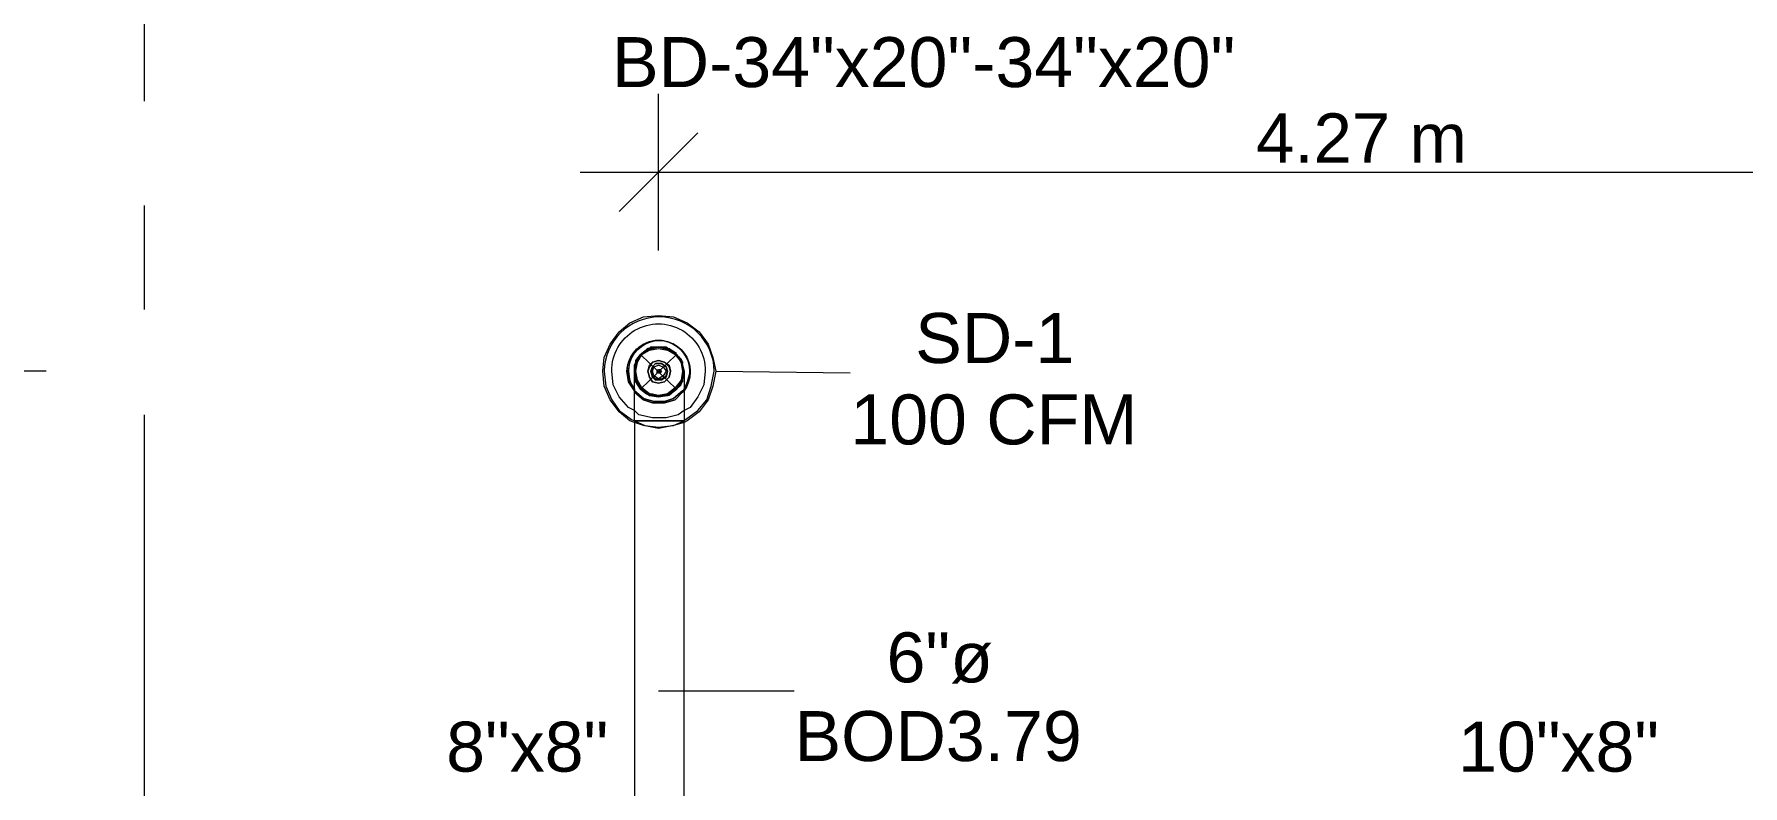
# Model space of a CAD drawing. Header units: metres. Extents: x -2 to 237, y -8 to 52.
# Drawn here: x 23.42 to 28.62, y 11.23 to 13.52 of the extents above; entities that cross this region are included whole.
import ezdxf

# ---------------------------------------------------------------- set-up
doc = ezdxf.new("R2010")
doc.units = ezdxf.units.M
doc.layers.add('HVAC - Ductos', color=5, linetype='Continuous', lineweight=0)
doc.layers.add('PDF2_Text', color=7, linetype='Continuous', lineweight=0)
doc.layers.add('PDF2_Geometry', color=7, linetype='Continuous', lineweight=0, true_color=0xaaaaaa)
doc.styles.add('PDF Helvetica', font='')
doc.styles.get('PDF Helvetica').set_extended_font_data('Helvetica')

msp = doc.modelspace()

# ---------------------------------------------------------------- linework, layer by layer
at = {"layer": 'HVAC - Ductos', "lineweight": 0}
for points in [[(25.3176, 12.8615), (25.3176, 13.1), (25.3176, 13.3385)], [(25.4369, 13.2193), (25.3176, 13.1), (25.1984, 12.9808)], [(25.0791, 13.1), (29.5921, 13.1), (32.0824, 13.1), (32.9583, 13.1), (33.8527, 13.1)], [(25.2443, 12.3387), (25.2305, 12.3433), (25.1984, 12.3708), (25.1709, 12.4075), (25.1525, 12.4488), (25.1479, 12.4946), (25.1525, 12.5359), (25.1709, 12.5771), (25.1984, 12.6139), (25.2305, 12.6414), (25.2718, 12.6597), (25.3176, 12.6643), (25.3635, 12.6597), (25.4048, 12.6414), (25.4415, 12.6139), (25.469, 12.5771), (25.4827, 12.5359), (25.4919, 12.4946), (25.4827, 12.4488), (25.469, 12.4075), (25.4415, 12.3708), (25.4048, 12.3433), (25.3956, 12.3387)], [(25.3864, 12.5176), (25.391, 12.4946), (25.391, 12.4763), (25.3818, 12.458), (25.3727, 12.4396), (25.391, 12.4625), (25.3956, 12.4946), (25.3864, 12.4625), (25.3727, 12.4396), (25.3543, 12.4304), (25.336, 12.4212), (25.3176, 12.4212), (25.2993, 12.4212), (25.281, 12.4304), (25.2672, 12.4396), (25.2534, 12.458), (25.2488, 12.4763), (25.2443, 12.4946), (25.2488, 12.513), (25.2534, 12.5313), (25.2672, 12.5451), (25.281, 12.5588), (25.2993, 12.5634), (25.3176, 12.568), (25.336, 12.5634), (25.3543, 12.5588), (25.3727, 12.5451), (25.3818, 12.5313), (25.391, 12.513), (25.391, 12.4946)], [(25.2443, 12.4946), (25.2443, 12.513), (25.2488, 12.5222), (25.2534, 12.5313), (25.2626, 12.5451), (25.281, 12.5588), (25.2856, 12.5634), (25.2901, 12.5634), (25.2947, 12.5634), (25.2901, 12.5634), (25.2856, 12.5634)], [(25.2488, 12.5268), (25.2626, 12.5451), (25.2488, 12.5222), (25.2443, 12.4946), (25.2443, 12.4854), (25.2443, 12.4717), (25.2534, 12.4534), (25.2626, 12.4396), (25.281, 12.4258), (25.2993, 12.4212), (25.3176, 12.4166), (25.336, 12.4212), (25.3543, 12.4258), (25.3727, 12.4396), (25.3498, 12.4258), (25.3498, 12.4212), (25.3452, 12.4212), (25.3727, 12.4396), (25.3498, 12.4212), (25.3176, 12.4166), (25.3452, 12.4212)], [(25.2443, 12.4946), (25.2443, 12.513), (25.2534, 12.5313), (25.2626, 12.5451)], [(25.2534, 12.5222), (25.2672, 12.5451), (25.2856, 12.5588)], [(25.2672, 12.5497), (25.2856, 12.5634), (25.2901, 12.5634), (25.2626, 12.5451), (25.281, 12.5588), (25.2993, 12.568), (25.3176, 12.568), (25.336, 12.568), (25.3543, 12.5588), (25.3727, 12.5451), (25.3818, 12.5313)], [(25.391, 12.4671), (25.391, 12.4625), (25.3864, 12.4625), (25.3727, 12.4396), (25.3864, 12.4534), (25.391, 12.4717), (25.3956, 12.4854), (25.3956, 12.4946), (25.3864, 12.5222), (25.3727, 12.5451), (25.3452, 12.5634), (25.3176, 12.568), (25.2901, 12.5634)], [(25.2901, 12.5634), (25.2993, 12.568), (25.3176, 12.568), (25.336, 12.568), (25.3452, 12.5634), (25.3498, 12.5634), (25.3543, 12.5588), (25.3727, 12.5451), (25.3864, 12.5313), (25.3864, 12.5222)], [(25.3452, 12.5634), (25.3176, 12.568), (25.2947, 12.5634), (25.3176, 12.568), (25.3452, 12.5634), (25.3498, 12.5634), (25.3727, 12.5497)], [(25.3452, 12.5634), (25.3498, 12.5634)], [(25.3498, 12.5588), (25.3727, 12.5451), (25.3864, 12.5222), (25.391, 12.5222)], [(25.3727, 12.5451), (25.3864, 12.5268)], [(25.3864, 12.5313), (25.391, 12.513), (25.3956, 12.4946), (25.391, 12.5176)], [(23.4556, 12.4946), (23.2172, 12.4946), (22.9787, 12.4946)], [(25.2488, 12.4625), (25.2626, 12.4396), (25.2488, 12.4625), (25.2488, 12.4671), (25.2443, 12.49), (25.2443, 12.4946), (25.2488, 12.5176), (25.2443, 12.4946), (25.2443, 12.49)], [(25.2443, 12.4946), (25.2488, 12.4625), (25.2443, 12.4946)], [(25.2443, 12.3433), (25.2534, 12.3433), (25.2626, 12.3433), (25.281, 12.3433), (25.2993, 12.3433), (25.3176, 12.3433), (25.336, 12.3433), (25.3543, 12.3433), (25.3727, 12.3433), (25.3864, 12.3433), (25.391, 12.3433), (25.3956, 12.3433), (25.391, 12.3433), (25.3864, 12.3433), (25.3727, 12.3433), (25.3543, 12.3433), (25.336, 12.3433), (25.3176, 12.3433), (25.2993, 12.3433), (25.281, 12.3433), (25.2626, 12.3433), (25.2534, 12.3433), (25.2443, 12.3433), (25.2443, 12.3616), (25.2443, 12.4029), (25.2443, 12.4396), (25.2443, 12.4671), (25.2443, 12.4854), (25.2443, 12.49), (25.2443, 12.4854)], [(25.391, 12.49), (25.3864, 12.4671)], [(25.3956, 12.4946), (25.391, 12.513), (25.391, 12.5222)], [(25.3956, 12.4854), (25.3956, 12.49), (25.3956, 12.4809), (25.3956, 12.458), (25.3956, 12.4258), (25.3956, 12.3846), (25.3956, 12.3433)], [(25.4919, 12.4946), (25.9001, 12.49)], [(25.2947, 12.4212), (25.2901, 12.4212), (25.2856, 12.4258), (25.2672, 12.4396), (25.2534, 12.4625)], [(25.3452, 12.4258), (25.3176, 12.4212), (25.2947, 12.4258)], [(25.3956, 12.3754), (25.3773, 12.3616), (25.3406, 12.3525), (25.2993, 12.3525), (25.258, 12.3616), (25.2443, 12.3754)], [(25.2443, 12.3433), (25.2764, 12.3295), (25.3176, 12.3249), (25.3635, 12.3295), (25.3956, 12.3433)], [(25.3956, 12.3387), (25.3635, 12.3295), (25.3176, 12.3203), (25.2718, 12.3295), (25.2443, 12.3387)], [(25.3176, 11.5224), (25.7304, 11.5224)]]:
    msp.add_lwpolyline(points, dxfattribs=at)
for points in [[(25.3956, 10.9766), (25.3956, 12.3433), (25.4002, 12.3479), (25.4369, 12.3754), (25.4644, 12.4075), (25.4781, 12.4488), (25.4873, 12.4946, 0.986365), (25.1525, 12.4946), (25.1571, 12.4488), (25.1755, 12.4075), (25.1984, 12.3754), (25.2351, 12.3479), (25.2443, 12.3433), (25.2443, 10.9766)], [(25.2443, 12.3754), (25.2259, 12.3846), (25.1984, 12.4166), (25.1801, 12.4534), (25.1755, 12.4946, -1.012839), (25.4598, 12.4946), (25.4552, 12.4534), (25.4369, 12.4166), (25.414, 12.3846), (25.3956, 12.3754)]]:
    msp.add_lwpolyline(points, format="xyb", dxfattribs=at)
msp.add_lwpolyline([(25.414, 12.4946, 0.970265), (25.2213, 12.4946, -1.355063), (25.3956, 12.435), (25.4094, 12.4625), (25.414, 12.4946), (25.4048, 12.4625), (25.3956, 12.4396, 1.368451), (25.2259, 12.4946), (25.2305, 12.4625), (25.2443, 12.4396, -1.368444)], format="xyb", close=True, dxfattribs=at)
for points in [[(25.3864, 12.4671), (25.3681, 12.4442), (25.3452, 12.4258), (25.3176, 12.4212), (25.2901, 12.4258), (25.2672, 12.4442), (25.2534, 12.4671), (25.2488, 12.4946), (25.2534, 12.5222), (25.2672, 12.5451), (25.2901, 12.5588), (25.3176, 12.5634), (25.3452, 12.5588), (25.3681, 12.5451), (25.3864, 12.5222), (25.391, 12.4946)], [(25.2488, 12.5268), (25.2488, 12.5222), (25.2488, 12.5176), (25.2488, 12.5222)], [(25.2901, 12.5084), (25.2856, 12.4946), (25.2901, 12.513), (25.2993, 12.5222), (25.3176, 12.5268), (25.336, 12.5222), (25.3498, 12.513), (25.3543, 12.4946), (25.3498, 12.5084), (25.336, 12.5222), (25.3176, 12.5268), (25.2993, 12.5222)], [(25.391, 12.5176), (25.391, 12.5222), (25.3864, 12.5268), (25.391, 12.5222)], [(25.2213, 12.4946), (25.2259, 12.4625), (25.2443, 12.435), (25.2259, 12.4625)], [(25.3498, 12.4763), (25.3543, 12.4946), (25.3498, 12.4763), (25.336, 12.4625), (25.3176, 12.458), (25.2993, 12.4625), (25.2901, 12.4763), (25.2856, 12.4946), (25.2901, 12.4763), (25.2993, 12.4625), (25.3176, 12.458), (25.336, 12.4625)], [(25.2993, 12.5084), (25.2947, 12.4946), (25.2993, 12.5084), (25.3085, 12.5176), (25.3268, 12.5176), (25.3406, 12.5084), (25.3452, 12.4946), (25.3406, 12.5084), (25.3268, 12.5176), (25.3085, 12.5176)], [(25.3406, 12.4809), (25.3452, 12.4946), (25.3406, 12.4763), (25.3268, 12.4671), (25.3085, 12.4671), (25.2993, 12.4763), (25.2947, 12.4946), (25.2993, 12.4809), (25.3085, 12.4717), (25.3268, 12.4717)], [(25.3314, 12.4809), (25.3176, 12.4717), (25.3039, 12.4809), (25.2993, 12.4946), (25.3039, 12.5084), (25.3176, 12.513), (25.3314, 12.5084), (25.3406, 12.4946)], [(25.3222, 12.4992), (25.3176, 12.4992), (25.3131, 12.4946), (25.3131, 12.4992), (25.3222, 12.4992), (25.3268, 12.4946), (25.3222, 12.49), (25.3131, 12.49), (25.3131, 12.4946), (25.3176, 12.49), (25.3222, 12.49), (25.3222, 12.4946)], [(25.3956, 12.4946), (25.3956, 12.49)], [(25.336, 12.3983), (25.2993, 12.3983), (25.2718, 12.4075), (25.2443, 12.4304), (25.2443, 12.435), (25.2718, 12.412), (25.3039, 12.4029), (25.336, 12.4029), (25.3635, 12.412), (25.391, 12.435), (25.3956, 12.4396), (25.391, 12.435), (25.3635, 12.412), (25.336, 12.4029), (25.3039, 12.4029), (25.2718, 12.412), (25.2443, 12.435), (25.2443, 12.4396), (25.2443, 12.435), (25.2443, 12.4304), (25.2718, 12.4075), (25.2993, 12.3983), (25.336, 12.3983), (25.3681, 12.4075), (25.391, 12.4304), (25.3956, 12.435), (25.391, 12.4304), (25.3681, 12.4075)], [(25.2901, 12.4212), (25.2626, 12.4396), (25.2901, 12.4212), (25.3176, 12.4166)]]:
    msp.add_lwpolyline(points, close=True, dxfattribs=at)
at = {"layer": 'PDF2_Geometry', "lineweight": 0}
for points in [[(23.7537, 14.586), (23.7537, 13.3156)], [(23.7537, 12.9991), (23.7537, 12.6827)], [(23.7537, 12.3616), (23.7537, 11.0912)]]:
    msp.add_lwpolyline(points, dxfattribs=at)
at = {"layer": 'PDF2_Geometry', "color": 8, "lineweight": 0, "true_color": 0x808080}
msp.add_lwpolyline([(25.3818, 12.5359), (25.3406, 12.568), (25.2947, 12.568), (25.258, 12.5359), (25.2443, 12.4946), (25.258, 12.4488), (25.2947, 12.4212), (25.3406, 12.4212), (25.3818, 12.4488), (25.3956, 12.4946)], close=True, dxfattribs=at)
for points in [[(25.2626, 12.5451), (25.3727, 12.4396)], [(25.3727, 12.5451), (25.2626, 12.4396)]]:
    msp.add_lwpolyline(points, dxfattribs=at)

# ---------------------------------------------------------------- texts
at = {"layer": 'PDF2_Text', "lineweight": 0, "attachment_point": 4, "style": 'PDF Helvetica'}
for s, insert, char_height in [('BD-34"x20"-34"x20"', (25.1764, 13.4338), 0.15205), ('4.27 m', (27.1348, 13.2038), 0.15017), ('SD-1', (26.0983, 12.5945), 0.15205), ('100 CFM', (25.9011, 12.3468), 0.15205), ('6"ø', (26.0112, 11.6221), 0.15205), ('BOD3.79', (25.7314, 11.3837), 0.15205), ('8"x8"', (24.6719, 11.3515), 0.15205), ('10"x8"', (27.7494, 11.3515), 0.15205)]:
    msp.add_mtext(s, dxfattribs=dict(at, insert=insert, char_height=char_height))

doc.saveas('drawing.dxf')
